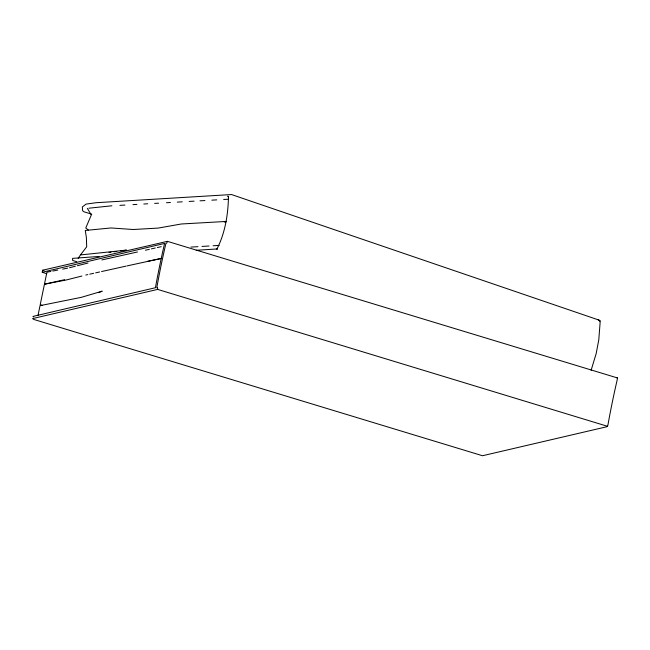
<?xml version="1.0" encoding="UTF-8"?>
<svg xmlns="http://www.w3.org/2000/svg" width="650" height="650" viewBox="0 0 650 650"><rect width="100%" height="100%" fill="white"/><g stroke="black" fill="none" stroke-linecap="round" stroke-linejoin="round"><path stroke-width="0.97" d="M46.792 273.764L42.242 272.252L42.518 270.262L167.416 241.345L617.435 377.942L617.175 379.933A355.038 129.586 -74 0 0 608.067 424.214L607.701 425.839L606.759 426.766L482.519 455.739L33.865 319.467L32.549 318.606L157.649 289.404L607.466 426.286M157.568 287.511L157.649 289.404M38.033 315.307L40.016 305.662L81.201 297.367L102.212 291.159L98.605 292.662M166.701 243.222L167.416 241.345M591.126 370.264L596.196 353.478L598.788 339.796L600.121 322.465L599.999 320.929L598.626 319.963L231.514 194.545L96.265 202.702L86.125 204.092L82.331 206.944L82.639 210.795L84.069 211.835L91.796 214.191M78.138 258.408L80.478 254.938L126.506 250.104L120.681 250.892M80.657 254.694L86.694 246.789L86.377 237.534L85.28 230.466L110.963 227.955L133.209 229.507L158.178 228.085L181.317 223.99L226.273 221.439M164.328 243.49L42.242 272.252M69.574 267.711L75.392 266.232M77.334 265.736L88.002 263.023M81.892 276.031L66.267 279.979L44.444 284.213L40.211 304.736L42.144 305.321M155.196 287.779L32.922 316.436L33.678 316.932M101.863 259.935L137.491 251.972M145.413 250.209L149.37 249.324M151.352 248.885L155.309 247.999M157.292 247.553L161.249 246.675M64.578 279.695L44.444 284.213L46.922 272.196L50.863 271.424M85.8 275.039L87.774 274.609M89.741 274.17L93.681 273.293M95.647 272.862L99.588 271.984M101.562 271.546L126.181 266.094M127.164 265.874L161.249 258.464M147.379 261.373L161.094 258.489M52.837 271.042L57.761 270.075M62.692 269.116L67.616 268.149M109.029 252.476L110.971 252.216M113.888 251.818L116.797 251.42M224.258 222.016L226.257 221.764M88.896 208.203L111.881 205.782M99.141 256.441L72.572 258.375L72.605 260.447L76.546 261.649M196.211 250.283L217.433 248.934L216.783 249.299C224.981 233.651 228.093 214.793 228.459 197.072L227.833 196.097L228.256 196.755M190.921 247.089L197.966 246.667M201.996 246.431L209.048 246.009M213.078 245.765L219.115 245.408M132.957 204.62L136.898 204.401M143.804 204.011L147.745 203.783M154.643 203.393L158.592 203.174M166.481 202.727L170.422 202.499M177.32 202.109L182.252 201.833M189.15 201.443L194.082 201.159M199.997 200.826L204.929 200.549M211.827 200.159L216.759 199.875M223.665 199.485L228.589 199.209M119.909 205.343L124.93 205.067M616.866 377.764L617.435 377.942M42.518 270.262L43.981 270.465M88.351 229.986L85.759 228.02L91.309 215.004L87.352 208.357M155.431 287.69A366.949 133.673 -74.1 0 1 164.564 243.466M156.772 287.82A356.289 130.902 -74 0 1 165.937 243.287M599.592 320.45L598.244 319.816L600.064 321.108L599.592 320.45"/></g></svg>
